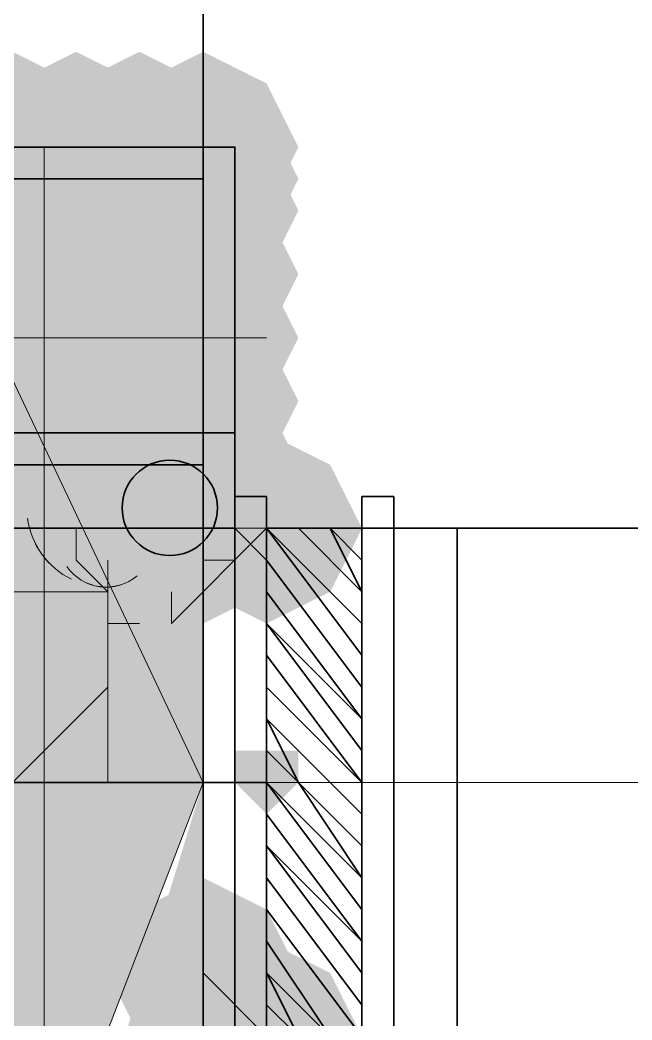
# Model space of a CAD drawing. Header units: millimetres. Extents: x 2315 to 4619, y 1334 to 1897.
# Drawn here: x 3799.697 to 3800.874, y 1525.358 to 1527.281 of the extents above; entities that cross this region are included whole.
import ezdxf

# ---------------------------------------------------------------- set-up
doc = ezdxf.new("R2010")
doc.units = ezdxf.units.MM
for name, color, linetype in [('PDF_3中心线层', 1, 'Continuous'), ('PDF_5剖面线层', 2, 'Continuous'), ('PDF_ACAD粗实线', 7, 'Continuous'), ('PDF_中心线层', 1, 'Continuous'), ('PDF_剖面线层', 4, 'Continuous'), ('PDF_尺寸线层', 7, 'Continuous'), ('PDF_粗实线', 6, 'Continuous'), ('PDF_粗实线层', 7, 'Continuous'), ('PDF_细实线层', 7, 'Continuous')]:
    doc.layers.add(name, color=color, linetype=linetype)

msp = doc.modelspace()

# ---------------------------------------------------------------- hatches: boundary and pattern name
at = {"layer": 'PDF_5剖面线层', "transparency": 33554559}
msp.add_hatch(color=256, dxfattribs=at).paths.add_polyline_path([(3799.8662, 1526.2428), (3799.8051, 1526.2428), (3799.8051, 1526.1817), (3799.8662, 1526.1206), (3799.9273, 1526.1817), (3799.9273, 1526.2428)])
at = {"layer": 'PDF_ACAD粗实线', "transparency": 33554559}
for points in [[(3800.1106, 1526.4871), (3800.0495, 1526.426), (3799.9884, 1526.3649), (3800.0495, 1526.3038), (3800.1106, 1526.2428), (3800.1716, 1526.3038), (3800.2327, 1526.3649), (3800.1716, 1526.426)], [(3800.1106, 1525.3876), (3800.0495, 1525.3265), (3799.9884, 1525.2655), (3800.0495, 1525.2044), (3800.1106, 1525.1433), (3800.1716, 1525.2044), (3800.2327, 1525.2655), (3800.1716, 1525.3265)]]:
    msp.add_hatch(color=256, dxfattribs=at).paths.add_polyline_path(points)
at = {"layer": 'PDF_中心线层', "transparency": 33554559}
msp.add_hatch(color=256, dxfattribs=at).paths.add_polyline_path([(3800.1716, 1525.8763), (3800.1106, 1525.8763), (3800.1106, 1525.8152), (3800.1716, 1525.7541), (3800.2327, 1525.8152), (3800.2327, 1525.8763)])
msp.add_hatch(color=256, dxfattribs=at).paths.add_polyline_path([(3800.1716, 1525.8763), (3800.1106, 1525.8763), (3800.1106, 1525.8152), (3800.1716, 1525.7541), (3800.2327, 1525.8152), (3800.2327, 1525.8763)])
msp.add_hatch(color=256, dxfattribs=at).paths.add_polyline_path([(3800.1716, 1525.8763), (3800.1106, 1525.8763), (3800.1106, 1525.8152), (3800.1716, 1525.7541), (3800.2327, 1525.8152), (3800.2327, 1525.8763)])
at = {"layer": 'PDF_剖面线层', "transparency": 33554559}
for points in [[(3799.8051, 1526.3038), (3799.7441, 1526.3038), (3799.7441, 1526.2428), (3799.8051, 1526.1817), (3799.8662, 1526.2428), (3799.8662, 1526.3038)], [(3799.8051, 1526.3038), (3799.7441, 1526.3038), (3799.7441, 1526.2428), (3799.8051, 1526.1817), (3799.8662, 1526.2428), (3799.8662, 1526.3038)], [(3799.8051, 1526.3038), (3799.7441, 1526.3038), (3799.7441, 1526.2428), (3799.8051, 1526.1817), (3799.8662, 1526.2428), (3799.8662, 1526.3038)], [(3799.8662, 1526.2428), (3799.8051, 1526.2428), (3799.8051, 1526.1817), (3799.8662, 1526.1206), (3799.9273, 1526.1817), (3799.9273, 1526.2428)], [(3799.8662, 1526.2428), (3799.8051, 1526.2428), (3799.8051, 1526.1817), (3799.8662, 1526.1206), (3799.9273, 1526.1817), (3799.9273, 1526.2428)], [(3799.8662, 1526.2428), (3799.8051, 1526.2428), (3799.8051, 1526.1817), (3799.8662, 1526.1206), (3799.9273, 1526.1817), (3799.9273, 1526.2428)], [(3799.8662, 1526.2428), (3799.8051, 1526.2428), (3799.8051, 1526.1817), (3799.8662, 1526.1206), (3799.9273, 1526.1817), (3799.9273, 1526.2428)], [(3799.8662, 1526.2428), (3799.8051, 1526.2428), (3799.8051, 1526.1817), (3799.8662, 1526.1206), (3799.9273, 1526.1817), (3799.9273, 1526.2428)], [(3799.683, 1525.9374), (3799.6219, 1525.9374), (3799.6219, 1525.8763), (3799.683, 1525.8152), (3799.7441, 1525.8763), (3799.7441, 1525.9374)]]:
    msp.add_hatch(color=256, dxfattribs=at).paths.add_polyline_path(points)
at = {"layer": 'PDF_尺寸线层', "transparency": 33554559}
msp.add_hatch(color=3, dxfattribs=at).paths.add_polyline_path([(3799.8662, 1526.2428), (3799.8051, 1526.2428), (3799.8051, 1526.1817), (3799.8662, 1526.1206), (3799.9273, 1526.1817), (3799.9273, 1526.2428)])
at = {"layer": 'PDF_粗实线层', "transparency": 33554559}
for color, points in [(256, [(3799.5608, 1527.2201), (3799.4387, 1527.159), (3799.3776, 1527.0368), (3799.4387, 1526.9147), (3799.5608, 1526.8536), (3799.683, 1526.9147), (3799.7441, 1527.0368), (3799.683, 1527.159)]), (256, [(3799.683, 1527.2201), (3799.5608, 1527.159), (3799.4997, 1527.0368), (3799.5608, 1526.9147), (3799.683, 1526.8536), (3799.8051, 1526.9147), (3799.8662, 1527.0368), (3799.8051, 1527.159)]), (256, [(3799.8051, 1527.2201), (3799.683, 1527.159), (3799.6219, 1527.0368), (3799.683, 1526.9147), (3799.8051, 1526.8536), (3799.9273, 1526.9147), (3799.9884, 1527.0368), (3799.9273, 1527.159)]), (256, [(3799.9273, 1527.2201), (3799.8051, 1527.159), (3799.7441, 1527.0368), (3799.8051, 1526.9147), (3799.9273, 1526.8536), (3800.0495, 1526.9147), (3800.1106, 1527.0368), (3800.0495, 1527.159)]), (256, [(3800.0495, 1527.2201), (3799.9273, 1527.159), (3799.8662, 1527.0368), (3799.9273, 1526.9147), (3800.0495, 1526.8536), (3800.1716, 1526.9147), (3800.2327, 1527.0368), (3800.1716, 1527.159)]), (256, [(3800.0495, 1527.159), (3799.9273, 1527.0979), (3799.8662, 1526.9757), (3799.9273, 1526.8536), (3800.0495, 1526.7925), (3800.1716, 1526.8536), (3800.2327, 1526.9757), (3800.1716, 1527.0979)]), (256, [(3800.0495, 1527.0979), (3799.9273, 1527.0368), (3799.8662, 1526.9147), (3799.9273, 1526.7925), (3800.0495, 1526.7314), (3800.1716, 1526.7925), (3800.2327, 1526.9147), (3800.1716, 1527.0368)]), (256, [(3800.0495, 1526.9757), (3799.9273, 1526.9147), (3799.8662, 1526.7925), (3799.9273, 1526.6703), (3800.0495, 1526.6092), (3800.1716, 1526.6703), (3800.2327, 1526.7925), (3800.1716, 1526.9147)]), (256, [(3800.0495, 1526.8536), (3799.9273, 1526.7925), (3799.8662, 1526.6703), (3799.9273, 1526.5482), (3800.0495, 1526.4871), (3800.1716, 1526.5482), (3800.2327, 1526.6703), (3800.1716, 1526.7925)]), (256, [(3800.0495, 1526.7314), (3799.9273, 1526.6703), (3799.8662, 1526.5482), (3799.9273, 1526.426), (3800.0495, 1526.3649), (3800.1716, 1526.426), (3800.2327, 1526.5482), (3800.1716, 1526.6703)]), (256, [(3800.0495, 1526.6092), (3799.9273, 1526.5482), (3799.8662, 1526.426), (3799.9273, 1526.3038), (3800.0495, 1526.2428), (3800.1716, 1526.3038), (3800.2327, 1526.426), (3800.1716, 1526.5482)]), (256, [(3799.5608, 1526.4871), (3799.4387, 1526.426), (3799.3776, 1526.3038), (3799.4387, 1526.1817), (3799.5608, 1526.1206), (3799.683, 1526.1817), (3799.7441, 1526.3038), (3799.683, 1526.426)]), (256, [(3799.5608, 1526.4871), (3799.4387, 1526.426), (3799.3776, 1526.3038), (3799.4387, 1526.1817), (3799.5608, 1526.1206), (3799.683, 1526.1817), (3799.7441, 1526.3038), (3799.683, 1526.426)]), (256, [(3799.683, 1526.4871), (3799.5608, 1526.426), (3799.4997, 1526.3038), (3799.5608, 1526.1817), (3799.683, 1526.1206), (3799.8051, 1526.1817), (3799.8662, 1526.3038), (3799.8051, 1526.426)]), (256, [(3799.8051, 1526.4871), (3799.683, 1526.426), (3799.6219, 1526.3038), (3799.683, 1526.1817), (3799.8051, 1526.1206), (3799.9273, 1526.1817), (3799.9884, 1526.3038), (3799.9273, 1526.426)]), (256, [(3799.9273, 1526.4871), (3799.8051, 1526.426), (3799.7441, 1526.3038), (3799.8051, 1526.1817), (3799.9273, 1526.1206), (3800.0495, 1526.1817), (3800.1106, 1526.3038), (3800.0495, 1526.426)]), (256, [(3800.0495, 1526.4871), (3799.9273, 1526.426), (3799.8662, 1526.3038), (3799.9273, 1526.1817), (3800.0495, 1526.1206), (3800.1716, 1526.1817), (3800.2327, 1526.3038), (3800.1716, 1526.426)]), (1, [(3800.1716, 1526.4871), (3800.0495, 1526.426), (3799.9884, 1526.3038), (3800.0495, 1526.1817), (3800.1716, 1526.1206), (3800.2938, 1526.1817), (3800.3549, 1526.3038), (3800.2938, 1526.426)]), (256, [(3800.1716, 1526.4871), (3800.0495, 1526.426), (3799.9884, 1526.3038), (3800.0495, 1526.1817), (3800.1716, 1526.1206), (3800.2938, 1526.1817), (3800.3549, 1526.3038), (3800.2938, 1526.426)]), (256, [(3800.1716, 1526.4871), (3800.0495, 1526.426), (3799.9884, 1526.3038), (3800.0495, 1526.1817), (3800.1716, 1526.1206), (3800.2938, 1526.1817), (3800.3549, 1526.3038), (3800.2938, 1526.426)]), (256, [(3800.1716, 1526.4871), (3800.0495, 1526.426), (3799.9884, 1526.3038), (3800.0495, 1526.1817), (3800.1716, 1526.1206), (3800.2938, 1526.1817), (3800.3549, 1526.3038), (3800.2938, 1526.426)]), (256, [(3799.8662, 1526.3649), (3799.7441, 1526.3038), (3799.683, 1526.1817), (3799.7441, 1526.0595), (3799.8662, 1525.9984), (3799.9884, 1526.0595), (3800.0495, 1526.1817), (3799.9884, 1526.3038)]), (256, [(3800.0495, 1525.6319), (3799.9273, 1525.5709), (3799.8662, 1525.4487), (3799.9273, 1525.3265), (3800.0495, 1525.2655), (3800.1716, 1525.3265), (3800.2327, 1525.4487), (3800.1716, 1525.5709)]), (1, [(3800.1716, 1525.5098), (3800.0495, 1525.4487), (3799.9884, 1525.3265), (3800.0495, 1525.2044), (3800.1716, 1525.1433), (3800.2938, 1525.2044), (3800.3549, 1525.3265), (3800.2938, 1525.4487)])]:
    msp.add_hatch(color=color, dxfattribs=at).paths.add_polyline_path(points)
at = {"layer": 'PDF_粗实线层', "true_color": 0xffffff, "transparency": 33554559}
h = msp.add_hatch(color=7, dxfattribs=at)
h.paths.add_polyline_path([(3800.0495, 1525.0211), (3800.0495, 1525.8152), (3799.8051, 1525.0211)])
h.paths.add_polyline_path([(3799.7441, 1525.0211), (3800.0495, 1525.8152), (3800.0495, 1526.9757), (3799.4997, 1526.9757), (3799.4997, 1525.0211)])
at = {"layer": 'PDF_细实线层', "transparency": 33554559}
for points in [[(3799.8051, 1526.3649), (3799.7441, 1526.3649), (3799.7441, 1526.3038), (3799.8051, 1526.2428), (3799.8662, 1526.3038), (3799.8662, 1526.3649)], [(3799.8662, 1526.2428), (3799.8051, 1526.2428), (3799.8051, 1526.1817), (3799.8662, 1526.1206), (3799.9273, 1526.1817), (3799.9273, 1526.2428)], [(3799.8662, 1526.2428), (3799.8051, 1526.2428), (3799.8051, 1526.1817), (3799.8662, 1526.1206), (3799.9273, 1526.1817), (3799.9273, 1526.2428)], [(3799.683, 1525.9374), (3799.6219, 1525.9374), (3799.6219, 1525.8763), (3799.683, 1525.8152), (3799.7441, 1525.8763), (3799.7441, 1525.9374)], [(3799.683, 1525.9374), (3799.6219, 1525.9374), (3799.6219, 1525.8763), (3799.683, 1525.8152), (3799.7441, 1525.8763), (3799.7441, 1525.9374)]]:
    msp.add_hatch(color=256, dxfattribs=at).paths.add_polyline_path(points)

# ---------------------------------------------------------------- linework, layer by layer
at = {"layer": 'PDF_3中心线层', "lineweight": 18}
for points in [[(3800.416, 1526.3649), (3800.3549, 1526.3649)], [(3798.3392, 1525.8152), (3803.1035, 1525.8152)]]:
    msp.add_lwpolyline(points, dxfattribs=at)
at = {"layer": 'PDF_5剖面线层', "lineweight": 13}
for points in [[(3799.8051, 1526.3038), (3799.8051, 1526.3038)], [(3799.8051, 1526.2428), (3799.8051, 1526.2428)], [(3799.8051, 1526.2428), (3799.8662, 1526.1817)]]:
    msp.add_lwpolyline(points, dxfattribs=at)
at = {"layer": 'PDF_ACAD粗实线', "lineweight": 25}
msp.add_lwpolyline([(3800.1106, 1525.2655), (3800.1106, 1526.3649), (3800.1106, 1525.2655)], dxfattribs=at)
at = {"layer": 'PDF_中心线层', "lineweight": 18}
for points in [[(3799.7441, 1526.3038), (3799.7441, 1527.0368), (3799.7441, 1526.3038), (3799.7441, 1527.0368), (3799.7441, 1524.899)], [(3799.3165, 1526.6703), (3800.1716, 1526.6703)], [(3800.0495, 1526.1817), (3800.0495, 1526.426)], [(3799.9273, 1526.3038), (3800.1716, 1526.3038)]]:
    msp.add_lwpolyline(points, dxfattribs=at)
at = {"layer": 'PDF_剖面线层', "lineweight": 18}
for points in [[(3799.8051, 1526.3038), (3799.8051, 1526.2428), (3799.8662, 1526.1817), (3799.8051, 1526.1817)], [(3800.1716, 1526.2428), (3800.1106, 1526.3038)], [(3800.1716, 1526.3038), (3800.1716, 1526.3038)], [(3800.1106, 1526.2428), (3800.0495, 1526.2428), (3800.0495, 1526.1817)], [(3799.9884, 1526.1817), (3799.9884, 1526.1206)], [(3799.9273, 1526.1206), (3799.8662, 1526.1206)]]:
    msp.add_lwpolyline(points, dxfattribs=at)
at = {"layer": 'PDF_尺寸线层', "color": 3, "lineweight": 18}
msp.add_lwpolyline([(3799.683, 1525.8152), (3799.8662, 1525.9984), (3799.8662, 1526.0595), (3799.8662, 1526.1817), (3799.8662, 1526.2428)], dxfattribs=at)
at = {"layer": 'PDF_尺寸线层', "lineweight": 18}
for points in [[(3799.8662, 1526.1817), (3799.8662, 1526.2428), (3799.8662, 1526.2428)], [(3799.8662, 1526.2428), (3799.8662, 1526.2428), (3799.8662, 1526.2428)], [(3799.8662, 1526.1817), (3799.8662, 1526.1817), (3799.8662, 1526.1817)], [(3799.8662, 1526.1817), (3799.8662, 1526.1817), (3799.8662, 1526.1817)], [(3799.8662, 1526.1817), (3799.8662, 1526.1817), (3799.8662, 1526.1817)]]:
    msp.add_lwpolyline(points, close=True, dxfattribs=at)
at = {"layer": 'PDF_粗实线', "lineweight": 35}
for points in [[(3800.3549, 1526.0595), (3800.1716, 1526.3038), (3800.3549, 1526.0595)], [(3800.3549, 1526.1206), (3800.1716, 1526.3038)], [(3800.2327, 1526.3038), (3800.3549, 1526.1817), (3800.2938, 1526.3038), (3800.3549, 1526.2428), (3800.3549, 1526.3038)], [(3800.3549, 1525.9984), (3800.1716, 1526.2428), (3800.3549, 1525.9984)], [(3800.3549, 1525.8763), (3800.1716, 1526.1206), (3800.3549, 1525.9374), (3800.1716, 1526.1817)], [(3800.3549, 1525.8152), (3800.1716, 1526.0595), (3800.3549, 1525.8152)], [(3800.3549, 1525.693), (3800.2327, 1525.8152), (3800.1716, 1525.9374), (3800.2938, 1525.8152), (3800.3549, 1525.7541), (3800.3549, 1525.8152), (3800.1716, 1525.9984)], [(3800.3549, 1525.5709), (3800.1716, 1525.8152), (3800.3549, 1525.5709)], [(3800.3549, 1525.4487), (3800.1716, 1525.693), (3800.3549, 1525.5098), (3800.1716, 1525.7541)], [(3800.3549, 1525.3876), (3800.1716, 1525.6319), (3800.3549, 1525.3876)], [(3800.3549, 1525.3265), (3800.1716, 1525.5709), (3800.3549, 1525.3265)], [(3800.1716, 1525.3265), (3800.1716, 1525.3876), (3800.2327, 1525.3265), (3800.1716, 1525.4487), (3800.2938, 1525.3265), (3800.1716, 1525.5098)]]:
    msp.add_lwpolyline(points, dxfattribs=at)
msp.add_lwpolyline([(3800.1716, 1525.8763), (3800.1716, 1525.8152), (3800.3549, 1525.6319), (3800.2327, 1525.8152)], close=True, dxfattribs=at)
at = {"layer": 'PDF_粗实线层', "lineweight": 35}
for points in [[(3800.0495, 1527.0368), (3800.0495, 1528.3806)], [(3799.4997, 1526.9757), (3800.0495, 1526.9757)], [(3800.0495, 1524.9601), (3800.0495, 1526.9757), (3800.0495, 1524.9601)], [(3798.5835, 1526.4871), (3800.1106, 1526.4871), (3800.1106, 1524.3492), (3798.5835, 1524.3492), (3798.5835, 1526.4871), (3799.3165, 1526.4871)], [(3800.0495, 1526.426), (3798.5835, 1526.426), (3799.3165, 1526.426)], [(3800.1106, 1525.2655), (3800.1716, 1525.2655), (3800.1716, 1526.3649), (3800.1106, 1526.3649)], [(3800.1716, 1525.2655), (3800.1716, 1526.3649), (3800.1716, 1525.2655)], [(3799.8051, 1526.3038), (3799.5608, 1526.3038)], [(3800.0495, 1526.3038), (3800.0495, 1524.3492)], [(3800.0495, 1526.3038), (3800.0495, 1526.3038)], [(3800.1716, 1525.8152), (3800.1716, 1526.3038), (3800.3549, 1526.3038), (3801.5154, 1526.3038)], [(3800.5381, 1526.3038), (3800.5381, 1525.3265), (3800.3549, 1525.3265), (3801.5154, 1525.3265)], [(3800.0495, 1525.4487), (3800.0495, 1525.8152), (3800.0495, 1526.1817)]]:
    msp.add_lwpolyline(points, dxfattribs=at)
for points in [[(3799.4387, 1527.0368), (3799.4387, 1526.3038), (3800.1106, 1526.3038), (3800.1106, 1527.0368)], [(3799.4997, 1527.0368), (3799.4997, 1526.3038), (3800.0495, 1526.3038), (3800.0495, 1527.0368)], [(3799.7441, 1526.9757), (3800.0495, 1526.9757), (3800.0495, 1525.8152), (3800.0495, 1524.9601), (3800.0495, 1525.0211), (3799.8051, 1525.0211), (3799.7441, 1525.0211), (3799.4997, 1525.0211), (3799.4997, 1524.9601), (3799.4997, 1525.8152), (3799.4997, 1526.9757)], [(3800.416, 1525.2655), (3800.416, 1526.3649), (3800.3549, 1526.3649), (3800.3549, 1525.2655)]]:
    msp.add_lwpolyline(points, close=True, dxfattribs=at)
at = {"layer": 'PDF_粗实线层', "color": 1, "lineweight": 35}
msp.add_lwpolyline([(3799.4387, 1527.0368), (3799.4387, 1526.3038), (3800.0495, 1526.3038), (3800.0495, 1527.0368)], close=True, dxfattribs=at)
at = {"layer": 'PDF_粗实线层', "color": 7, "lineweight": 0, "true_color": 0xffffff}
for points in [[(3800.0495, 1525.8152), (3800.0495, 1526.9757), (3800.0495, 1525.8152), (3799.4997, 1526.9757), (3799.4997, 1525.8152), (3799.4997, 1524.9601), (3799.4997, 1525.0211)], [(3800.0495, 1525.0211), (3800.0495, 1524.9601), (3800.0495, 1525.8152), (3799.7441, 1525.0211)]]:
    msp.add_lwpolyline(points, dxfattribs=at)
at = {"layer": 'PDF_粗实线层', "color": 1, "lineweight": 35}
msp.add_lwpolyline([(3799.4997, 1525.8152), (3800.1716, 1525.8152), (3798.6446, 1525.8152), (3800.1106, 1525.8152), (3799.3776, 1525.8152)], dxfattribs=at)
at = {"layer": 'PDF_粗实线层', "lineweight": 35}
msp.add_circle((3799.9854, 1526.3431), 0.0916, dxfattribs=at)
msp.add_circle((3799.9854, 1526.3431), 0.0916, dxfattribs=at)
at = {"layer": 'PDF_细实线层', "lineweight": 18}
msp.add_lwpolyline([(3799.7118, 1526.3235, 0.252858), (3799.7966, 1526.2057, -0.249978)], format="xyb", close=True, dxfattribs=at)
for points in [[(3800.1716, 1526.3038), (3799.9884, 1526.1206), (3800.1716, 1526.3038)], [(3799.5608, 1526.1817), (3799.8662, 1526.1817), (3799.8662, 1525.8152)], [(3800.1716, 1525.3265), (3800.0495, 1525.4487), (3800.1716, 1525.3265)]]:
    msp.add_lwpolyline(points, dxfattribs=at)
msp.add_lwpolyline([(3799.7875, 1526.2304, 0.445763), (3799.9226, 1526.2123, -0.44106), (3799.7875, 1526.2304)], format="xyb", dxfattribs=at)

doc.saveas('drawing.dxf')
